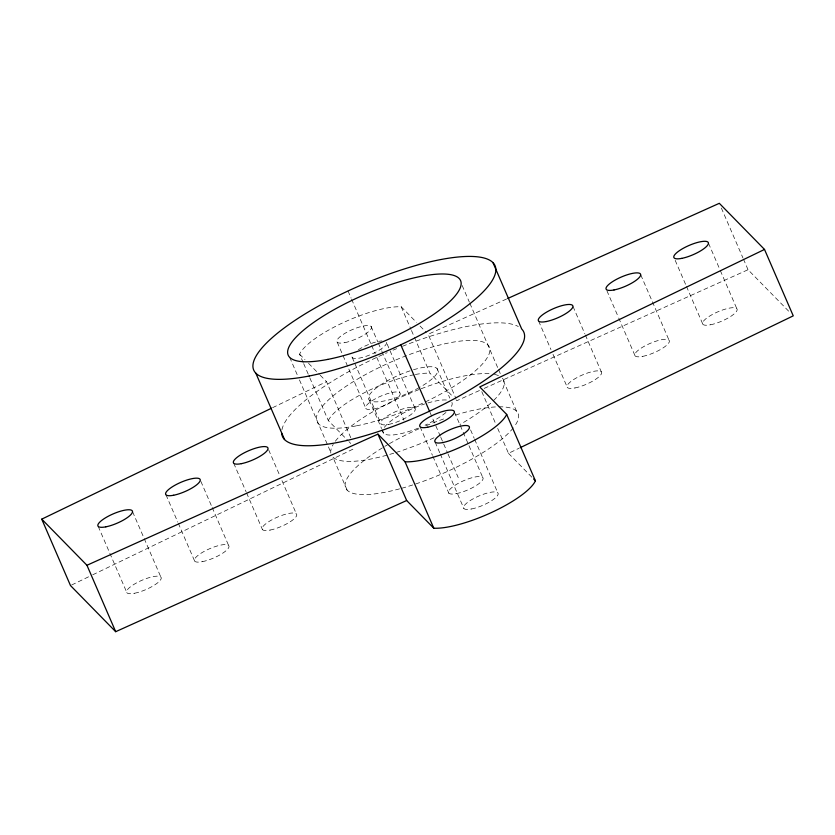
<?xml version="1.0" encoding="UTF-8"?>
<svg xmlns="http://www.w3.org/2000/svg" width="835" height="835" viewBox="0 0 835 835"><rect width="100%" height="100%" fill="white"/><g stroke="black" fill="none" stroke-linecap="round" stroke-linejoin="round"><path stroke-width="0.63" stroke-dasharray="4.17 3.13" d="M272.607 407.678L326.506 381.658L351.66 439.763M71.653 584.991L91.579 575.367M92.748 574.804L355.251 448.061M497.712 428.449L508.494 453.342L519.036 448.259M506.584 299.003L428.146 334.282L455.858 398.316M479.457 390.529L456.881 400.685L454.188 397.94M484.216 388.39L748.045 269.726L790.536 313.083M303.168 362.473L299.577 354.165A61.038 16.418 -23.4 0 1 342.861 322.79A61.038 16.418 -23.4 0 1 401.207 306.789L416.477 322.373M420.068 326.036L426.351 332.445M411.478 330.514L429.952 373.203L453.29 397.022M508.494 453.342L532.73 478.079M299.577 354.165L304.963 359.666M308.553 363.329L319.325 374.32M320.223 375.239L326.506 381.658M309.837 377.89L328.312 420.579L348.07 440.734M348.967 441.642L350.763 443.479M721.367 208.061L742.91 257.869M743.432 259.048L748.045 269.726M708.55 243.361L719.833 269.444M720.344 270.634L736.773 308.574M675.181 260.332L685.963 285.236M686.474 286.426L702.893 324.366M640.789 274.945L669.012 340.158M606.909 290.737L618.203 316.82M618.714 318.01L635.132 355.95M573.04 306.529L584.834 333.802M585.345 334.981L601.263 371.742M538.648 321.131L550.964 349.594M553.01 354.332L567.383 387.534M462.173 285.528L469.353 302.124M469.865 303.314L498.088 368.538M498.599 369.717L500.656 374.466M516.562 411.227L502.19 378.025A93.906 25.248 -23.4 0 1 492.827 401.228M481.805 391.688L495.656 423.7M470.585 429.931L474.176 438.229M474.687 439.419L497.775 492.775M437.008 368.506L449.835 398.149M454.49 412.187L482.714 477.401M401.207 306.789L410.956 329.324M430.015 412.386L440.275 436.11M440.786 437.289L447.466 452.706M447.977 453.896L458.238 477.61M435.16 442.164L439.784 452.841M440.295 454.021L463.905 508.567M414.901 408.211L386.167 341.807A18.777 5.052 -23.4 0 1 368.486 355.459A18.777 5.052 -23.4 0 1 352.673 354.614M420.099 426.789L432.415 455.252M432.927 456.432L448.833 493.193M371.095 326.433L377.775 341.849M378.286 343.028L381.365 350.147M381.877 351.337L399.84 392.836M348.028 290.987L351.107 298.095M351.618 299.285L371.116 344.344M371.627 345.533L375.228 353.831M376.762 357.39L403.963 420.235M352.286 357.599L354.343 362.338M354.854 363.528L381.031 424.003M369.258 400.09L381.574 428.553M382.086 429.733L383.62 433.292M337.225 342.225L365.96 408.628M303.679 363.653L309.326 376.7M289.703 357.37L297.396 375.155M299.452 379.904L331.265 453.426M347.172 490.187L332.81 456.975A93.906 25.248 -23.4 0 0 387.69 454.971M268.651 449.835L279.934 475.919M281.99 480.668L296.352 513.869M233.737 463.258L246.054 491.711M246.576 492.9L262.482 529.661M200.891 481.419L211.662 506.323M212.184 507.503L228.602 545.453M165.988 494.842L177.792 522.115M178.304 523.294L194.722 561.245M132.619 511.813L160.842 577.037M98.227 526.426L126.962 592.829M490.709 403.169A93.906 25.248 -23.4 0 1 459.949 424.524M434.012 437.79A93.906 25.248 -23.4 0 1 394.882 452.841M393.734 453.196A93.906 25.248 -23.4 0 1 388.943 454.616M330.817 453.04A93.906 25.248 -23.4 0 1 333.217 444.397M335.367 441.214A93.906 25.248 -23.4 0 1 418.857 389.632M421.226 388.713A93.906 25.248 -23.4 0 1 489.821 373.756M494.435 374.393A93.906 25.248 -23.4 0 1 498.443 375.593M498.766 406.802A93.906 25.248 -23.4 0 1 514.631 426.121M513.306 427.875A93.906 25.248 -23.4 0 1 400.81 488.527M399.568 488.861A93.906 25.248 -23.4 0 1 345.565 487.703A93.906 25.248 -23.4 0 1 383.724 447.038M384.841 446.36A93.906 25.248 -23.4 0 1 388.265 444.345M389.423 443.677A93.906 25.248 -23.4 0 1 418.888 428.825M426.048 425.735A93.906 25.248 -23.4 0 1 443.907 418.867M455.628 415.005A93.906 25.248 -23.4 0 1 495.802 406.906M358.351 349.75A18.777 5.052 -23.4 0 1 377.566 341.609M378.547 341.4A18.777 5.052 -23.4 0 1 382.012 340.941M451.902 402.439A37.565 10.103 -23.4 0 1 450.608 407.668M445.953 412.49A37.565 10.103 -23.4 0 1 425.036 425.192M418.272 428.125A37.565 10.103 -23.4 0 1 382.827 430.766M384.392 427.332A37.565 10.103 -23.4 0 1 424.629 403.973M427.917 402.95A37.565 10.103 -23.4 0 1 448.27 400.257M281.927 429.754A131.471 35.352 -23.4 0 1 387.169 352.683M393.055 350.157A131.471 35.352 -23.4 0 1 396.604 348.675M402.501 346.285A131.471 35.352 -23.4 0 1 518.305 326.516M328.312 420.579A61.038 16.418 -23.4 0 1 414.045 374.727M415.36 374.477A61.038 16.418 -23.4 0 1 429.952 373.203M413.544 369.738A37.565 10.103 -23.4 0 1 437.644 369.467A37.565 10.103 -23.4 0 1 420.308 386.991M419.18 387.638A37.565 10.103 -23.4 0 1 368.746 399.412A37.565 10.103 -23.4 0 1 410.256 370.771M373.579 409.035A18.777 5.052 -23.4 0 0 400.236 394.099A18.777 5.052 -23.4 0 0 374.873 399.067A18.777 5.052 -23.4 0 0 373.579 409.035M356.566 425.808A93.906 25.248 -23.4 0 0 489.811 351.138A93.906 25.248 -23.4 0 0 363.016 375.948A93.906 25.248 -23.4 0 0 356.566 425.808M710.512 324.773A18.777 5.052 -23.4 0 0 737.169 309.837A18.777 5.052 -23.4 0 0 711.806 314.805A18.777 5.052 -23.4 0 0 710.512 324.773M388.651 424.41A18.777 5.052 -23.4 0 0 415.298 409.474A18.777 5.052 -23.4 0 0 389.945 414.442A18.777 5.052 -23.4 0 0 388.651 424.41M202.352 561.652A18.777 5.052 -23.4 0 0 228.999 546.716A18.777 5.052 -23.4 0 0 203.636 551.684A18.777 5.052 -23.4 0 0 202.352 561.652M270.102 530.068A18.777 5.052 -23.4 0 0 296.759 515.132A18.777 5.052 -23.4 0 0 271.396 520.101A18.777 5.052 -23.4 0 0 270.102 530.068M134.592 593.236A18.777 5.052 -23.4 0 0 161.238 578.3A18.777 5.052 -23.4 0 0 135.886 583.258A18.777 5.052 -23.4 0 0 134.592 593.236M642.762 356.357A18.777 5.052 -23.4 0 0 669.409 341.421A18.777 5.052 -23.4 0 0 644.056 346.389A18.777 5.052 -23.4 0 0 642.762 356.357M344.845 342.632A18.777 5.052 -23.4 0 0 371.502 327.696A18.777 5.052 -23.4 0 0 346.139 332.654A18.777 5.052 -23.4 0 0 344.845 342.632M471.524 508.974A18.777 5.052 -23.4 0 0 498.171 494.038A18.777 5.052 -23.4 0 0 472.819 499.006A18.777 5.052 -23.4 0 0 471.524 508.974M456.453 493.6A18.777 5.052 -23.4 0 0 483.11 478.664A18.777 5.052 -23.4 0 0 457.747 483.632A18.777 5.052 -23.4 0 0 456.453 493.6M575.002 387.941A18.777 5.052 -23.4 0 0 601.659 373.005A18.777 5.052 -23.4 0 0 576.296 377.973A18.777 5.052 -23.4 0 0 575.002 387.941"/><path stroke-width="1.25" d="M520.205 447.685L793.25 315.849L764.516 249.446L479.749 386.939L506.688 414.421L535.423 480.835A61.038 16.418 -23.4 0 1 492.139 512.21A61.038 16.418 -23.4 0 1 433.793 528.211L406.666 500.53L115.689 631.688L70.484 585.554L41.75 519.151L271.438 408.252M41.75 519.151L86.955 565.274L377.931 434.127L405.048 461.797L433.793 528.211M507.774 298.46L719.311 203.312L764.516 249.446M533.628 478.998L535.423 480.835M492.963 262.618L521.708 329.021A131.471 35.352 -23.4 0 1 417.73 416.498A131.471 35.352 -23.4 0 1 281.687 433.25M400.769 344.803L429.503 411.206M377.931 434.127L406.666 500.53M255.823 373.161L284.558 439.565M86.955 565.274L115.689 631.688M506.688 414.421A61.038 16.418 -23.4 0 1 463.404 445.796A61.038 16.418 -23.4 0 1 405.048 461.797M614.028 289.954A18.777 5.052 -23.4 0 0 640.675 275.018A18.777 5.052 -23.4 0 0 615.311 279.986A18.777 5.052 -23.4 0 0 614.028 289.954M241.367 463.665A18.777 5.052 -23.4 0 0 268.014 448.729A18.777 5.052 -23.4 0 0 242.661 453.687A18.777 5.052 -23.4 0 0 241.367 463.665M327.821 359.394A93.906 25.248 -23.4 0 0 461.077 284.735A93.906 25.248 -23.4 0 0 334.282 309.545A93.906 25.248 -23.4 0 0 327.821 359.394M173.607 495.249A18.777 5.052 -23.4 0 0 200.264 480.313A18.777 5.052 -23.4 0 0 174.901 485.271A18.777 5.052 -23.4 0 0 173.607 495.249M442.79 442.571A18.777 5.052 -23.4 0 0 469.437 427.635A18.777 5.052 -23.4 0 0 444.084 432.603A18.777 5.052 -23.4 0 0 442.79 442.571M105.857 526.833A18.777 5.052 -23.4 0 0 132.504 511.897A18.777 5.052 -23.4 0 0 107.151 516.855A18.777 5.052 -23.4 0 0 105.857 526.833M427.718 427.196A18.777 5.052 -23.4 0 0 454.376 412.26A18.777 5.052 -23.4 0 0 429.013 417.218A18.777 5.052 -23.4 0 0 427.718 427.196M681.778 258.37A18.777 5.052 -23.4 0 0 708.435 243.434A18.777 5.052 -23.4 0 0 683.072 248.402A18.777 5.052 -23.4 0 0 681.778 258.37M546.267 321.538A18.777 5.052 -23.4 0 0 572.914 306.602A18.777 5.052 -23.4 0 0 547.562 311.57A18.777 5.052 -23.4 0 0 546.267 321.538M309.2 376A131.471 35.352 -23.4 0 0 495.75 271.469A131.471 35.352 -23.4 0 0 318.239 306.205A131.471 35.352 -23.4 0 0 309.2 376"/></g></svg>
